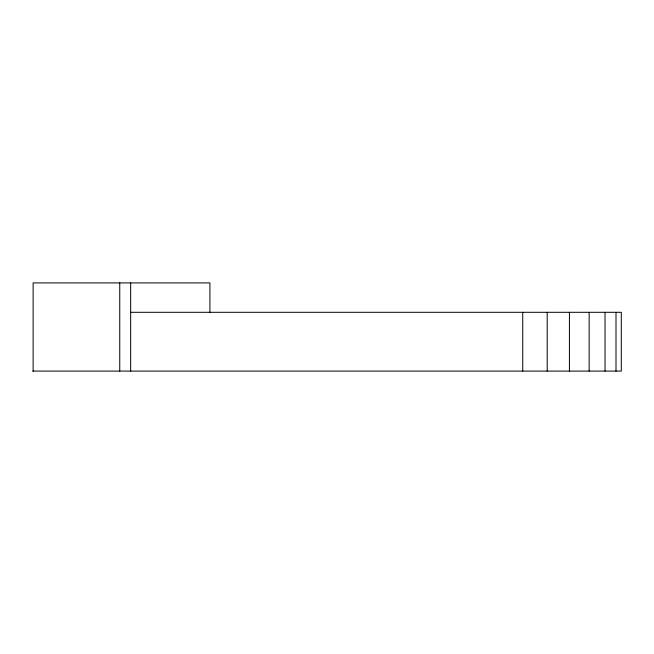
<?xml version="1.0" encoding="UTF-8"?>
<svg xmlns="http://www.w3.org/2000/svg" width="654" height="654" viewBox="0 0 654 654"><rect width="100%" height="100%" fill="white"/><g stroke="black" fill="none" stroke-linecap="round" stroke-linejoin="round"><path stroke-width="0.98" d="M130.661 312.301L621.3 312.301L621.3 371.088L32.7 371.088M616.003 312.301L616.003 371.088M605.032 312.301L605.032 371.088M589.148 312.301L589.148 371.088M569.421 312.301L569.421 371.088M547.202 312.301L547.202 371.088M522.734 312.301L522.734 371.088M209.918 312.301L209.918 282.912L33.125 282.912L33.125 371.088M130.661 282.912L130.661 371.088M119.747 282.912L119.747 371.088"/></g></svg>
